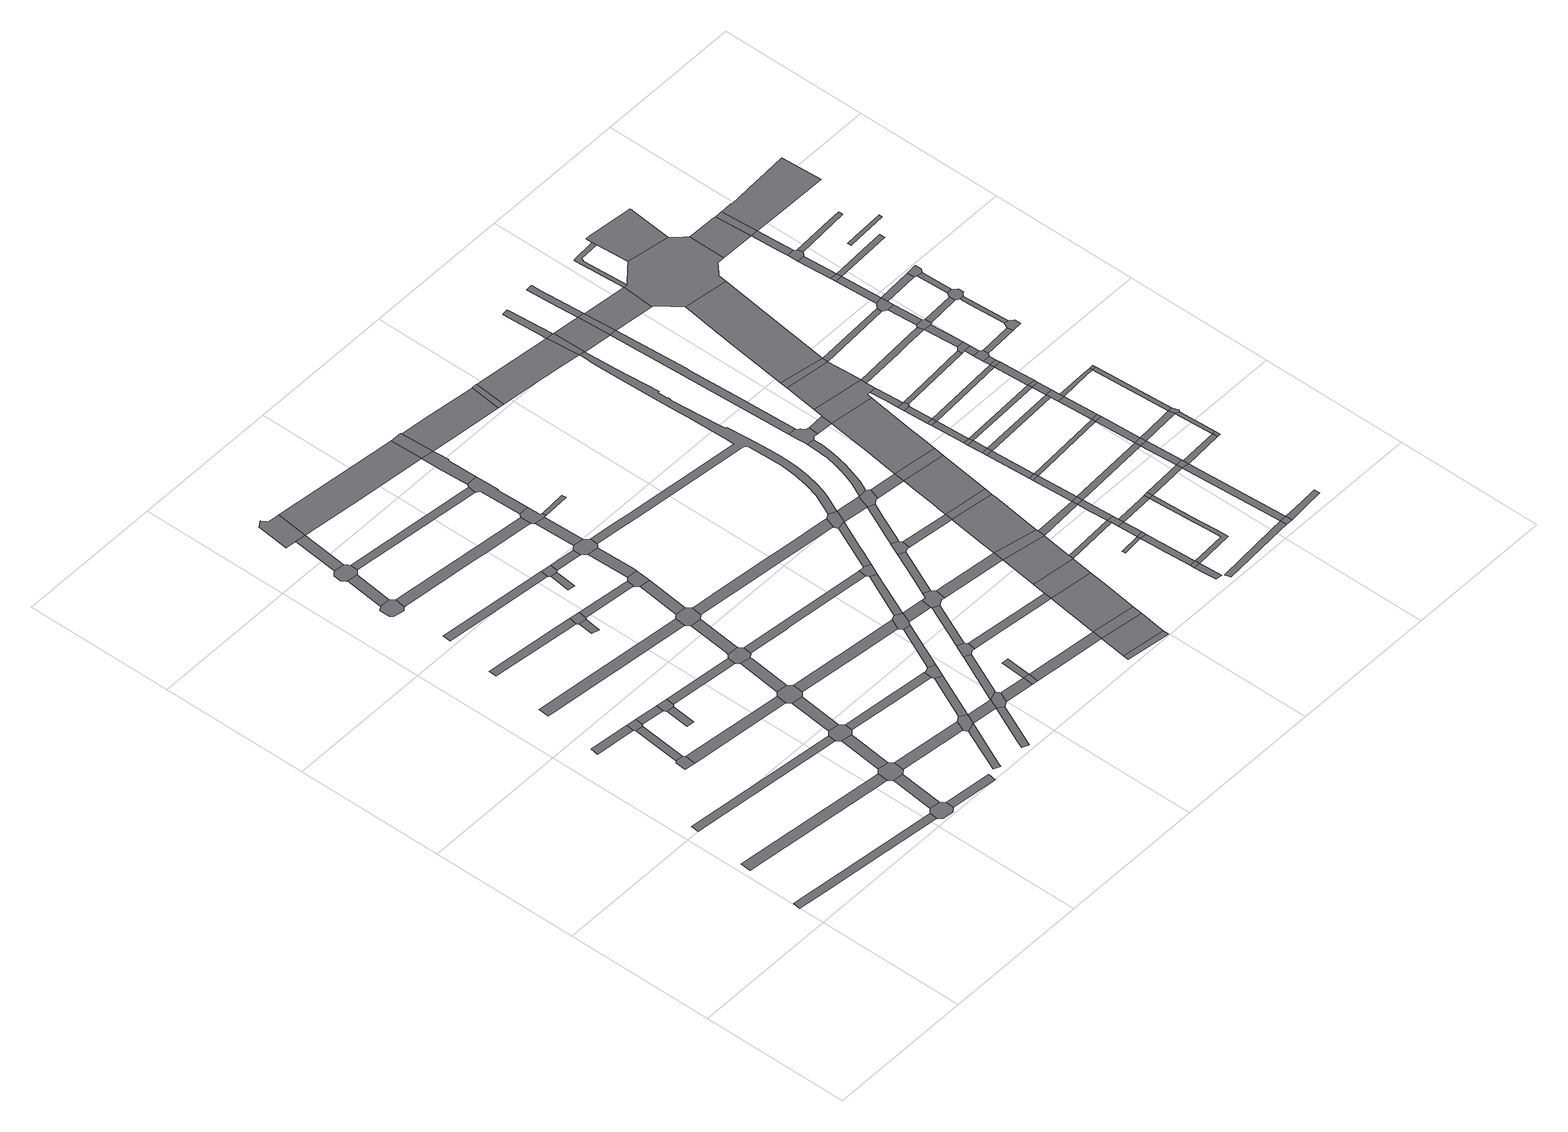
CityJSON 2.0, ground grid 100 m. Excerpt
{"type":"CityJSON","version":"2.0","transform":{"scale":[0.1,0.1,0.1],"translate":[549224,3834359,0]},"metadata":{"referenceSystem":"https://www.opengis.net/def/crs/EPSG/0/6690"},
"CityObjects":{
"road1":{"type":"Road","attributes":{"RoadStructureAttribute.sectionType":"1"},"geometry":[{"type":"MultiSurface","lod":"1","boundaries":[[[0,1,2,3,4,5]]]}]},
"road2":{"type":"Road","attributes":{"RoadStructureAttribute.sectionType":"1"},"geometry":[{"type":"MultiSurface","lod":"1","boundaries":[[[6,7,8,9]]]}]},
"road3":{"type":"Road","attributes":{"RoadStructureAttribute.sectionType":"1"},"geometry":[{"type":"MultiSurface","lod":"1","boundaries":[[[10,11,12,13]]]}]},
"road4":{"type":"Road","geometry":[{"type":"MultiSurface","lod":"1","boundaries":[[[14,15,16,17,18,19]]]}]},
"road5":{"type":"Road","attributes":{"RoadStructureAttribute.sectionType":"1"},"geometry":[{"type":"MultiSurface","lod":"1","boundaries":[[[20,21,22,23]]]}]},
"road6":{"type":"Road","attributes":{"RoadStructureAttribute.sectionType":"1"},"geometry":[{"type":"MultiSurface","lod":"1","boundaries":[[[24,14,19,25]]]}]},
"road7":{"type":"Road","geometry":[{"type":"MultiSurface","lod":"1","boundaries":[[[13,12,24,25,26,27]]]}]},
"road8":{"type":"Road","geometry":[{"type":"MultiSurface","lod":"1","boundaries":[[[28,5,4,29,30,31,32,33,34,35]]]}]},
"road9":{"type":"Road","attributes":{"RoadStructureAttribute.sectionType":"1"},"geometry":[{"type":"MultiSurface","lod":"1","boundaries":[[[27,26,36,37,38]]]}]},
"road10":{"type":"Road","attributes":{"RoadStructureAttribute.sectionType":"1"},"geometry":[{"type":"MultiSurface","lod":"1","boundaries":[[[39,28,35,40]]]}]},
"road11":{"type":"Road","geometry":[{"type":"MultiSurface","lod":"1","boundaries":[[[41,42,43,44]]]}]},
"road12":{"type":"Road","attributes":{"RoadStructureAttribute.sectionType":"1"},"geometry":[{"type":"MultiSurface","lod":"1","boundaries":[[[18,17,45,46]]]}]},
"road13":{"type":"Road","geometry":[{"type":"MultiSurface","lod":"1","boundaries":[[[47,38,37,41,44,48,49]]]}]},
"road14":{"type":"Road","geometry":[{"type":"MultiSurface","lod":"1","boundaries":[[[50,9,8,39,40,51,52,53]]]}]},
"road15":{"type":"Road","attributes":{"RoadStructureAttribute.sectionType":"1"},"geometry":[{"type":"MultiSurface","lod":"1","boundaries":[[[34,33,54,55]]]}]},
"road16":{"type":"Road","geometry":[{"type":"MultiSurface","lod":"1","boundaries":[[[56,57,58,59,60,61,62,63,64,65,66,67]]]}]},
"road17":{"type":"Road","attributes":{"RoadStructureAttribute.sectionType":"1"},"geometry":[{"type":"MultiSurface","lod":"1","boundaries":[[[68,50,53,69]]]}]},
"road18":{"type":"Road","attributes":{"RoadStructureAttribute.sectionType":"1"},"geometry":[{"type":"MultiSurface","lod":"1","boundaries":[[[70,71,72,73,74,75]]]}]},
"road19":{"type":"Road","attributes":{"RoadStructureAttribute.sectionType":"1"},"geometry":[{"type":"MultiSurface","lod":"1","boundaries":[[[76,77,78,79,80,81,82,83]]]}]},
"road20":{"type":"Road","attributes":{"RoadStructureAttribute.sectionType":"1"},"geometry":[{"type":"MultiSurface","lod":"1","boundaries":[[[84,56,67,85]]]}]},
"road21":{"type":"Road","geometry":[{"type":"MultiSurface","lod":"1","boundaries":[[[86,23,22,68,69,87,88,89]]]}]},
"road22":{"type":"Road","geometry":[{"type":"MultiSurface","lod":"1","boundaries":[[[90,91,92,93,94,95,96,84,85,97,98,99,100,101]]]}]},
"road23":{"type":"Road","attributes":{"RoadStructureAttribute.sectionType":"1"},"geometry":[{"type":"MultiSurface","lod":"1","boundaries":[[[102,49,48,103,104,105]]]}]},
"road24":{"type":"Road","attributes":{"RoadStructureAttribute.sectionType":"1"},"geometry":[{"type":"MultiSurface","lod":"1","boundaries":[[[106,86,89,107]]]}]},
"road25":{"type":"Road","attributes":{"RoadStructureAttribute.sectionType":"1"},"geometry":[{"type":"MultiSurface","lod":"1","boundaries":[[[108,52,51,109,110,111]]]}]},
"road26":{"type":"Road","attributes":{"RoadStructureAttribute.sectionType":"1"},"geometry":[{"type":"MultiSurface","lod":"1","boundaries":[[[112,90,101,113]]]}]},
"road27":{"type":"Road","attributes":{"RoadStructureAttribute.sectionType":"1"},"geometry":[{"type":"MultiSurface","lod":"1","boundaries":[[[114,115,116,117,118,119]]]}]},
"road28":{"type":"Road","geometry":[{"type":"MultiSurface","lod":"1","boundaries":[[[120,46,45,106,107,121,122,123]]]}]},
"road29":{"type":"Road","geometry":[{"type":"MultiSurface","lod":"1","boundaries":[[[124,125,126,127,128,129,112,113,130,131,132]]]}]},
"road30":{"type":"Road","geometry":[{"type":"MultiSurface","lod":"1","boundaries":[[[133,134,135,136]]]}]},
"road31":{"type":"Road","attributes":{"RoadStructureAttribute.sectionType":"1"},"geometry":[{"type":"MultiSurface","lod":"1","boundaries":[[[137,138,139,140,141,142,143]]]}]},
"road32":{"type":"Road","geometry":[{"type":"MultiSurface","lod":"1","boundaries":[[[75,74,133,136,144,145]]]}]},
"road33":{"type":"Road","attributes":{"RoadStructureAttribute.sectionType":"1"},"geometry":[{"type":"MultiSurface","lod":"1","boundaries":[[[146,147,148,120,123,149,150,151]]]}]},
"road34":{"type":"Road","geometry":[{"type":"MultiSurface","lod":"1","boundaries":[[[152,105,104,146,151,153,154,155,156,157]]]}]},
"road35":{"type":"Road","attributes":{"RoadStructureAttribute.sectionType":"1"},"geometry":[{"type":"MultiSurface","lod":"1","boundaries":[[[158,88,87,159,160,161]]]}]},
"road36":{"type":"Road","geometry":[{"type":"MultiSurface","lod":"1","boundaries":[[[162,111,110,140,139,163]]]}]},
"road37":{"type":"Road","attributes":{"RoadStructureAttribute.sectionType":"1"},"geometry":[{"type":"MultiSurface","lod":"1","boundaries":[[[164,66,65,165,166,167,168,169]]]}]},
"road38":{"type":"Road","attributes":{"RoadStructureAttribute.sectionType":"1"},"geometry":[{"type":"MultiSurface","lod":"1","boundaries":[[[170,171,152,157,172,173]]]}]},
"road39":{"type":"Road","attributes":{"RoadStructureAttribute.sectionType":"1"},"geometry":[{"type":"MultiSurface","lod":"1","boundaries":[[[174,145,144,175,176,177]]]}]},
"road40":{"type":"Road","attributes":{"RoadStructureAttribute.sectionType":"1"},"geometry":[{"type":"MultiSurface","lod":"1","boundaries":[[[178,179,180,181,182]]]}]},
"road41":{"type":"Road","geometry":[{"type":"MultiSurface","lod":"1","boundaries":[[[183,184,185,186]]]}]},
"road42":{"type":"Road","attributes":{"RoadStructureAttribute.sectionType":"7"},"geometry":[{"type":"MultiSurface","lod":"1","boundaries":[[[163,139,187,178,188]]]}]},
"road43":{"type":"Road","geometry":[{"type":"MultiSurface","lod":"1","boundaries":[[[189,83,82,170,173,190,191,192,193,194,195,196]]]}]},
"road44":{"type":"Road","attributes":{"RoadStructureAttribute.sectionType":"1"},"geometry":[{"type":"MultiSurface","lod":"1","boundaries":[[[197,98,97,198,199]]]}]},
"road45":{"type":"Road","geometry":[{"type":"MultiSurface","lod":"1","boundaries":[[[119,118,183,186,200,201]]]}]},
"road46":{"type":"Road","attributes":{"RoadStructureAttribute.sectionType":"1"},"geometry":[{"type":"MultiSurface","lod":"1","boundaries":[[[202,162,163,203]]]}]},
"road47":{"type":"Road","attributes":{"RoadStructureAttribute.sectionType":"1"},"geometry":[{"type":"MultiSurface","lod":"1","boundaries":[[[204,122,121,205,206,207]]]}]},
"road48":{"type":"Road","attributes":{"RoadStructureAttribute.sectionType":"1"},"geometry":[{"type":"MultiSurface","lod":"1","boundaries":[[[208,189,196,209]]]}]},
"road49":{"type":"Road","geometry":[{"type":"MultiSurface","lod":"1","boundaries":[[[210,211,212,188,178,182,213,214,215,216]]]}]},
"road50":{"type":"Road","attributes":{"RoadStructureAttribute.sectionType":"1"},"geometry":[{"type":"MultiSurface","lod":"1","boundaries":[[[217,201,200,218,219,220]]]}]},
"road51":{"type":"Road","geometry":[{"type":"MultiSurface","lod":"1","boundaries":[[[221,177,176,208,209,222]]]}]},
"road52":{"type":"Road","attributes":{"RoadStructureAttribute.sectionType":"1"},"geometry":[{"type":"MultiSurface","lod":"1","boundaries":[[[130,113,223,224,225,226]]]}]},
"road53":{"type":"Road","geometry":[{"type":"MultiSurface","lod":"1","boundaries":[[[227,228,161,160,202,203,229,230]]]}]},
"road54":{"type":"Road","attributes":{"RoadStructureAttribute.sectionType":"1"},"geometry":[{"type":"MultiSurface","lod":"1","boundaries":[[[216,215,231,232]]]}]},
"road55":{"type":"Road","attributes":{"RoadStructureAttribute.sectionType":"1"},"geometry":[{"type":"MultiSurface","lod":"1","boundaries":[[[233,234,221,222,235,236]]]}]},
"road56":{"type":"Road","attributes":{"RoadStructureAttribute.sectionType":"1"},"geometry":[{"type":"MultiSurface","lod":"1","boundaries":[[[237,188,212,238]]]}]},
"road57":{"type":"Road","geometry":[{"type":"MultiSurface","lod":"1","boundaries":[[[239,220,219,233,236,240,241,242,243,244,245,246]]]}]},
"road58":{"type":"Road","attributes":{"RoadStructureAttribute.sectionType":"1"},"geometry":[{"type":"MultiSurface","lod":"1","boundaries":[[[247,248,249,154,153,250,251,252,253,254]]]}]},
"road59":{"type":"Road","attributes":{"RoadStructureAttribute.sectionType":"1"},"geometry":[{"type":"MultiSurface","lod":"1","boundaries":[[[255,227,230,256]]]}]},
"road60":{"type":"Road","attributes":{"RoadStructureAttribute.sectionType":"1"},"geometry":[{"type":"MultiSurface","lod":"1","boundaries":[[[257,239,246,258]]]}]},
"road61":{"type":"Road","geometry":[{"type":"MultiSurface","lod":"1","boundaries":[[[232,231,259,260]]]}]},
"road62":{"type":"Road","geometry":[{"type":"MultiSurface","lod":"1","boundaries":[[[261,262,263,232,260]]]}]},
"road63":{"type":"Road","geometry":[{"type":"MultiSurface","lod":"1","boundaries":[[[264,265,266,267,169,168,257,258,268,269,270]]]}]},
"road64":{"type":"Road","geometry":[{"type":"MultiSurface","lod":"1","boundaries":[[[271,272,237,238,273,274,275,276]]]}]},
"road65":{"type":"Road","geometry":[{"type":"MultiSurface","lod":"1","boundaries":[[[277,278,279,280,281,199,198,282,267,266]]]}]},
"road66":{"type":"Road","geometry":[{"type":"MultiSurface","lod":"1","boundaries":[[[283,207,206,255,256,284,285,286,287]]]}]},
"road67":{"type":"Road","geometry":[{"type":"MultiSurface","lod":"1","boundaries":[[[288,289,290,270,269]]]}]},
"road68":{"type":"Road","attributes":{"RoadStructureAttribute.sectionType":"1"},"geometry":[{"type":"MultiSurface","lod":"1","boundaries":[[[291,271,276,292]]]}]},
"road69":{"type":"Road","attributes":{"RoadStructureAttribute.sectionType":"1"},"geometry":[{"type":"MultiSurface","lod":"1","boundaries":[[[293,294,295,296,297,193,192,298,299,300,301,302,303]]]}]},
"road70":{"type":"Road","attributes":{"RoadStructureAttribute.sectionType":"1"},"geometry":[{"type":"MultiSurface","lod":"1","boundaries":[[[225,304,280,279,305,306,307,308,309,310]]]}]},
"road71":{"type":"Road","attributes":{"RoadStructureAttribute.sectionType":"7"},"geometry":[{"type":"MultiSurface","lod":"1","boundaries":[[[311,312,287,286,313,314]]]}]},
"road72":{"type":"Road","attributes":{"RoadStructureAttribute.sectionType":"1"},"geometry":[{"type":"MultiSurface","lod":"1","boundaries":[[[315,260,259,316,317,318]]]}]},
"road73":{"type":"Road","geometry":[{"type":"MultiSurface","lod":"1","boundaries":[[[226,225,310,319,320]]]}]},
"road74":{"type":"Road","attributes":{"RoadStructureAttribute.sectionType":"1"},"geometry":[{"type":"MultiSurface","lod":"1","boundaries":[[[321,283,287,322]]]}]},
"road75":{"type":"Road","geometry":[{"type":"MultiSurface","lod":"1","boundaries":[[[323,324,325,326,327,314,313,328,291,292,329,330,331,332,333,334,335,336]]]}]},
"road76":{"type":"Road","attributes":{"RoadStructureAttribute.sectionType":"1"},"geometry":[{"type":"MultiSurface","lod":"1","boundaries":[[[337,275,274,338,339,340]]]}]},
"road77":{"type":"Road","geometry":[{"type":"MultiSurface","lod":"1","boundaries":[[[341,342,254,253,321,322,343]]]}]},
"road78":{"type":"Road","attributes":{"RoadStructureAttribute.sectionType":"1"},"geometry":[{"type":"MultiSurface","lod":"1","boundaries":[[[344,345,323,336,346]]]}]},
"road79":{"type":"Road","geometry":[{"type":"MultiSurface","lod":"1","boundaries":[[[347,348,349,350,351]]]}]},
"road80":{"type":"Road","attributes":{"RoadStructureAttribute.sectionType":"1"},"geometry":[{"type":"MultiSurface","lod":"1","boundaries":[[[352,347,351]]]}]},
"road81":{"type":"Road","attributes":{"RoadStructureAttribute.sectionType":"1"},"geometry":[{"type":"MultiSurface","lod":"1","boundaries":[[[317,353,354,352,351,355]]]}]},
"road82":{"type":"Road","attributes":{"RoadStructureAttribute.sectionType":"1"},"geometry":[{"type":"MultiSurface","lod":"1","boundaries":[[[356,357,319,310,358,359,360,361,362]]]}]},
"road83":{"type":"Road","attributes":{"RoadStructureAttribute.sectionType":"1"},"geometry":[{"type":"MultiSurface","lod":"1","boundaries":[[[363,364,365,366,367,368,369,370,371,341,343]]]}]},
"road84":{"type":"Road","attributes":{"RoadStructureAttribute.sectionType":"1"},"geometry":[{"type":"MultiSurface","lod":"1","boundaries":[[[372,373,374,375,376,377,378,379,380,381,382,383,384,385,386,387,388,389,390,243,242,391,392,393,394,395,396,397,398,399,400,401,402,403,404,405,406,407,408,409,410,411,412,413,414,415,416,417,418,419,420,421,422,423,424,425,426,427,428,429,430,431]]]}]},
"road85":{"type":"Road","geometry":[{"type":"MultiSurface","lod":"1","boundaries":[[[318,317,355,432]]]}]},
"road86":{"type":"Road","attributes":{"RoadStructureAttribute.sectionType":"1"},"geometry":[{"type":"MultiSurface","lod":"1","boundaries":[[[333,332,433,434,435]]]}]},
"road87":{"type":"Road","geometry":[{"type":"MultiSurface","lod":"1","boundaries":[[[436,344,346,437,438,439,440]]]}]},
"road88":{"type":"Road","attributes":{"RoadStructureAttribute.sectionType":"1"},"geometry":[{"type":"MultiSurface","lod":"1","boundaries":[[[339,441,318,432,442,443]]]}]},
"road89":{"type":"Road","geometry":[{"type":"MultiSurface","lod":"1","boundaries":[[[402,444,303,302,445,446,369,368,403]]]}]},
"road90":{"type":"Road","attributes":{"RoadStructureAttribute.sectionType":"1"},"geometry":[{"type":"MultiSurface","lod":"1","boundaries":[[[447,448,449,450,436,440,451,452,453]]]}]},
"road91":{"type":"Road","geometry":[{"type":"MultiSurface","lod":"1","boundaries":[[[454,340,339,443,455]]]}]},
"road92":{"type":"Road","geometry":[{"type":"MultiSurface","lod":"1","boundaries":[[[362,361,456,457,458,459]]]}]},
"road93":{"type":"Road","attributes":{"RoadStructureAttribute.sectionType":"7"},"geometry":[{"type":"MultiSurface","lod":"1","boundaries":[[[460,461,462,403,368,463,447,464]]]}]},
"road94":{"type":"Road","attributes":{"RoadStructureAttribute.sectionType":"1"},"geometry":[{"type":"MultiSurface","lod":"1","boundaries":[[[439,438,465,466]]]}]},
"road95":{"type":"Road","attributes":{"RoadStructureAttribute.sectionType":"1"},"geometry":[{"type":"MultiSurface","lod":"1","boundaries":[[[467,454,455,468,469,470,471,472,473]]]}]},
"road96":{"type":"Road","geometry":[{"type":"MultiSurface","lod":"1","boundaries":[[[474,475,476,477,464,447,453,478,479,480]]]}]},
"road97":{"type":"Road","geometry":[{"type":"MultiSurface","lod":"1","boundaries":[[[435,434,467,473,481,482,483]]]}]},
"road98":{"type":"Road","attributes":{"RoadStructureAttribute.sectionType":"1"},"geometry":[{"type":"MultiSurface","lod":"1","boundaries":[[[465,484,485,435,483,486,487]]]}]},
"road99":{"type":"Road","attributes":{"RoadStructureAttribute.sectionType":"1"},"geometry":[{"type":"MultiSurface","lod":"1","boundaries":[[[480,479,488,489]]]}]},
"road100":{"type":"Road","attributes":{"RoadStructureAttribute.sectionType":"1"},"geometry":[{"type":"MultiSurface","lod":"1","boundaries":[[[490,457,456,491,492,493,372,494]]]}]},
"road101":{"type":"Road","attributes":{"RoadStructureAttribute.sectionType":"1"},"geometry":[{"type":"MultiSurface","lod":"1","boundaries":[[[495,496,497,498,499,500,501,502,503,504,505,506,507,508,509,510,477,476]]]}]},
"road102":{"type":"Road","geometry":[{"type":"MultiSurface","lod":"1","boundaries":[[[466,465,487,511]]]}]},
"road103":{"type":"Road","attributes":{"RoadStructureAttribute.sectionType":"1"},"geometry":[{"type":"MultiSurface","lod":"1","boundaries":[[[512,513,470,469,514,515]]]}]},
"road104":{"type":"Road","attributes":{"RoadStructureAttribute.sectionType":"1"},"geometry":[{"type":"MultiSurface","lod":"1","boundaries":[[[516,517,518,519,520,521]]]}]},
"road105":{"type":"Road","geometry":[{"type":"MultiSurface","lod":"1","boundaries":[[[522,523,524,525,526]]]}]},
"road106":{"type":"Road","geometry":[{"type":"MultiSurface","lod":"1","boundaries":[[[527,528,518,517]]]}]},
"road107":{"type":"Road","attributes":{"RoadStructureAttribute.sectionType":"1"},"geometry":[{"type":"MultiSurface","lod":"1","boundaries":[[[488,529,530,531,532,466,511,533,534]]]}]},
"road108":{"type":"Road","attributes":{"RoadStructureAttribute.sectionType":"1"},"geometry":[{"type":"MultiSurface","lod":"1","boundaries":[[[535,482,481,536]]]}]},
"road109":{"type":"Road","attributes":{"RoadStructureAttribute.sectionType":"1"},"geometry":[{"type":"MultiSurface","lod":"1","boundaries":[[[526,537,538,539,528,527,540,541,542,543]]]}]},
"road110":{"type":"Road","geometry":[{"type":"MultiSurface","lod":"1","boundaries":[[[544,545,546,547,548,549,550,551,552,553,502,501,554,555,556,557,558]]]}]},
"road111":{"type":"Road","geometry":[{"type":"MultiSurface","lod":"1","boundaries":[[[559,522,526,543]]]}]},
"road112":{"type":"Road","geometry":[{"type":"MultiSurface","lod":"1","boundaries":[[[489,488,534,560]]]}]},
"road113":{"type":"Road","attributes":{"RoadStructureAttribute.sectionType":"1"},"geometry":[{"type":"MultiSurface","lod":"1","boundaries":[[[561,562,563,564,522,559]]]}]},
"road114":{"type":"Road","geometry":[{"type":"MultiSurface","lod":"1","boundaries":[[[512,515,563,562,565,566]]]}]},
"road115":{"type":"Road","attributes":{"RoadStructureAttribute.sectionType":"1"},"geometry":[{"type":"MultiSurface","lod":"1","boundaries":[[[567,558,557,568]]]}]},
"road116":{"type":"Road","geometry":[{"type":"MultiSurface","lod":"1","boundaries":[[[494,372,431,569]]]}]},
"road117":{"type":"Road","attributes":{"RoadStructureAttribute.sectionType":"1"},"geometry":[{"type":"MultiSurface","lod":"1","boundaries":[[[570,536,571,572,512,566]]]}]},
"road118":{"type":"Road","geometry":[{"type":"MultiSurface","lod":"1","boundaries":[[[573,535,536,570]]]}]},
"road119":{"type":"Road","attributes":{"RoadStructureAttribute.sectionType":"1"},"geometry":[{"type":"MultiSurface","lod":"1","boundaries":[[[574,575,576,577,578,579,580,581,582,583,550,549]]]}]},
"road120":{"type":"Road","attributes":{"RoadStructureAttribute.sectionType":"1"},"geometry":[{"type":"MultiSurface","lod":"1","boundaries":[[[568,584,585,586,489,560,587,588,589,590]]]}]},
"road121":{"type":"Road","attributes":{"RoadStructureAttribute.sectionType":"1"},"geometry":[{"type":"MultiSurface","lod":"1","boundaries":[[[591,592,593,594,595,596,597,598,494,569]]]}]},
"road122":{"type":"Road","attributes":{"RoadStructureAttribute.sectionType":"1"},"geometry":[{"type":"MultiSurface","lod":"1","boundaries":[[[599,600,601,602,603,604,605,606,607,608,527,517]]]}]},
"road123":{"type":"Road","attributes":{"RoadStructureAttribute.sectionType":"1"},"geometry":[{"type":"MultiSurface","lod":"1","boundaries":[[[609,610,535,573]]]}]},
"road124":{"type":"Road","attributes":{"RoadStructureAttribute.sectionType":"1"},"geometry":[{"type":"MultiSurface","lod":"1","boundaries":[[[611,612,613,614,615,616]]]}]},
"road125":{"type":"Road","attributes":{"RoadStructureAttribute.sectionType":"1"},"geometry":[{"type":"MultiSurface","lod":"1","boundaries":[[[617,618,619,565,562,620,621,604]]]}]},
"road126":{"type":"Road","geometry":[{"type":"MultiSurface","lod":"1","boundaries":[[[622,623,610,609]]]}]},
"road127":{"type":"Road","attributes":{"RoadStructureAttribute.sectionType":"7"},"geometry":[{"type":"MultiSurface","lod":"1","boundaries":[[[624,625,569,431,626,627,628,629,630]]]}]},
"road128":{"type":"Road","attributes":{"RoadStructureAttribute.sectionType":"1"},"geometry":[{"type":"MultiSurface","lod":"1","boundaries":[[[631,632,633,634,623,622]]]}]},
"road129":{"type":"Road","geometry":[{"type":"MultiSurface","lod":"1","boundaries":[[[635,636,634,633]]]}]},
"road130":{"type":"Road","attributes":{"RoadStructureAttribute.sectionType":"1"},"geometry":[{"type":"MultiSurface","lod":"1","boundaries":[[[637,638,639,636,635]]]}]},
"road131":{"type":"Road","geometry":[{"type":"MultiSurface","lod":"1","boundaries":[[[640,641,642,639,638]]]}]},
"road132":{"type":"Road","geometry":[{"type":"MultiSurface","lod":"1","boundaries":[[[630,629,580,579,643,644]]]}]},
"road133":{"type":"Road","geometry":[{"type":"MultiSurface","lod":"1","boundaries":[[[645,646,647,567,568,590,648,649,650,651,652,653,654]]]}]},
"road134":{"type":"Road","geometry":[{"type":"MultiSurface","lod":"1","boundaries":[[[655,656,657,617,604,603]]]}]},
"road135":{"type":"Road","attributes":{"RoadStructureAttribute.sectionType":"1"},"geometry":[{"type":"MultiSurface","lod":"1","boundaries":[[[658,659,660,642,641]]]}]},
"road136":{"type":"Road","geometry":[{"type":"MultiSurface","lod":"1","boundaries":[[[661,662,660,659]]]}]},
"road137":{"type":"Road","attributes":{"RoadStructureAttribute.sectionType":"1"},"geometry":[{"type":"MultiSurface","lod":"1","boundaries":[[[663,645,654,664,665]]]}]},
"road138":{"type":"Road","attributes":{"RoadStructureAttribute.sectionType":"1"},"geometry":[{"type":"MultiSurface","lod":"1","boundaries":[[[666,667,668,669,670,671,630,644]]]}]},
"road139":{"type":"Road","attributes":{"RoadStructureAttribute.sectionType":"1"},"geometry":[{"type":"MultiSurface","lod":"1","boundaries":[[[672,673,674,675,662,661]]]}]},
"road140":{"type":"Road","attributes":{"RoadStructureAttribute.sectionType":"1"},"geometry":[{"type":"MultiSurface","lod":"1","boundaries":[[[676,677,573,570,678,679]]]}]},
"road141":{"type":"Road","geometry":[{"type":"MultiSurface","lod":"1","boundaries":[[[680,681,682,674,673,683,684]]]}]},
"road142":{"type":"Road","geometry":[{"type":"MultiSurface","lod":"1","boundaries":[[[685,663,665,686,687]]]}]},
"road143":{"type":"Road","attributes":{"RoadStructureAttribute.sectionType":"1"},"geometry":[{"type":"MultiSurface","lod":"1","boundaries":[[[688,651,650,689,690,682,681]]]}]},
"road144":{"type":"Road","geometry":[{"type":"MultiSurface","lod":"1","boundaries":[[[691,611,616,692]]]}]},
"road145":{"type":"Road","geometry":[{"type":"MultiSurface","lod":"1","boundaries":[[[693,643,579,694,695,696]]]}]},
"road146":{"type":"Road","attributes":{"RoadStructureAttribute.sectionType":"1"},"geometry":[{"type":"MultiSurface","lod":"1","boundaries":[[[697,655,603,698]]]}]},
"road147":{"type":"Road","attributes":{"RoadStructureAttribute.sectionType":"1"},"geometry":[{"type":"MultiSurface","lod":"1","boundaries":[[[699,622,609,700]]]}]},
"road148":{"type":"Road","attributes":{"RoadStructureAttribute.sectionType":"1"},"geometry":[{"type":"MultiSurface","lod":"1","boundaries":[[[698,611,691,701,702]]]}]},
"road149":{"type":"Road","attributes":{"RoadStructureAttribute.sectionType":"1"},"geometry":[{"type":"MultiSurface","lod":"1","boundaries":[[[703,635,633,704]]]}]},
"road150":{"type":"Road","attributes":{"RoadStructureAttribute.sectionType":"1"},"geometry":[{"type":"MultiSurface","lod":"1","boundaries":[[[705,640,638,706]]]}]},
"road151":{"type":"Road","attributes":{"RoadStructureAttribute.sectionType":"1"},"geometry":[{"type":"MultiSurface","lod":"1","boundaries":[[[707,708,685,687,709,710]]]}]},
"road152":{"type":"Road","attributes":{"RoadStructureAttribute.sectionType":"1"},"geometry":[{"type":"MultiSurface","lod":"1","boundaries":[[[711,712,691,692,713,714]]]}]},
"road153":{"type":"Road","geometry":[{"type":"MultiSurface","lod":"1","boundaries":[[[715,697,698,702,716]]]}]},
"road154":{"type":"Road","attributes":{"RoadStructureAttribute.sectionType":"1"},"geometry":[{"type":"MultiSurface","lod":"1","boundaries":[[[717,661,659,718]]]}]},
"road155":{"type":"Road","attributes":{"RoadStructureAttribute.sectionType":"1"},"geometry":[{"type":"MultiSurface","lod":"1","boundaries":[[[719,679,697,715]]]}]},
"road156":{"type":"Road","attributes":{"RoadStructureAttribute.sectionType":"1"},"geometry":[{"type":"MultiSurface","lod":"1","boundaries":[[[720,680,684,721]]]}]},
"road157":{"type":"Road","geometry":[{"type":"MultiSurface","lod":"1","boundaries":[[[722,676,679,719]]]}]},
"road158":{"type":"Road","attributes":{"RoadStructureAttribute.sectionType":"1"},"geometry":[{"type":"MultiSurface","lod":"1","boundaries":[[[723,700,724,725,676,722]]]}]},
"road159":{"type":"Road","attributes":{"RoadStructureAttribute.sectionType":"1"},"geometry":[{"type":"MultiSurface","lod":"1","boundaries":[[[726,727,728,729,696,730,731,732,733]]]}]},
"road160":{"type":"Road","attributes":{"RoadStructureAttribute.sectionType":"1"},"geometry":[{"type":"MultiSurface","lod":"1","boundaries":[[[734,735,654,653,736,737,738,739]]]}]},
"road161":{"type":"Road","geometry":[{"type":"MultiSurface","lod":"1","boundaries":[[[740,699,700,723]]]}]},
"road162":{"type":"Road","attributes":{"RoadStructureAttribute.sectionType":"1"},"geometry":[{"type":"MultiSurface","lod":"1","boundaries":[[[741,742,716,702,743,744]]]}]},
"road163":{"type":"Road","attributes":{"RoadStructureAttribute.sectionType":"1"},"geometry":[{"type":"MultiSurface","lod":"1","boundaries":[[[745,746,747,699,740]]]}]},
"road164":{"type":"Road","attributes":{"RoadStructureAttribute.sectionType":"1"},"geometry":[{"type":"MultiSurface","lod":"1","boundaries":[[[748,687,686,749]]]}]},
"road165":{"type":"Road","geometry":[{"type":"MultiSurface","lod":"1","boundaries":[[[750,703,704,751,752,747,746,753]]]}]},
"road166":{"type":"Road","geometry":[{"type":"MultiSurface","lod":"1","boundaries":[[[754,755,756,757,730,696,695,758,759,707,710,760,761,762,763,764,765,766,767,768]]]}]},
"road167":{"type":"Road","attributes":{"RoadStructureAttribute.sectionType":"1"},"geometry":[{"type":"MultiSurface","lod":"1","boundaries":[[[769,770,771,722,719,772,773,774,775]]]}]},
"road168":{"type":"Road","attributes":{"RoadStructureAttribute.sectionType":"1"},"geometry":[{"type":"MultiSurface","lod":"1","boundaries":[[[776,706,777,703,750]]]}]},
"road169":{"type":"Road","geometry":[{"type":"MultiSurface","lod":"1","boundaries":[[[705,706,776,778]]]}]},
"road170":{"type":"Road","attributes":{"RoadStructureAttribute.sectionType":"1"},"geometry":[{"type":"MultiSurface","lod":"1","boundaries":[[[779,780,718,781,782,705,778]]]}]},
"road171":{"type":"Road","geometry":[{"type":"MultiSurface","lod":"1","boundaries":[[[783,741,744,784]]]}]},
"road172":{"type":"Road","geometry":[{"type":"MultiSurface","lod":"1","boundaries":[[[785,717,718,780]]]}]},
"road173":{"type":"Road","attributes":{"RoadStructureAttribute.sectionType":"1"},"geometry":[{"type":"MultiSurface","lod":"1","boundaries":[[[786,787,788,717,785]]]}]},
"road174":{"type":"Road","attributes":{"RoadStructureAttribute.sectionType":"1"},"geometry":[{"type":"MultiSurface","lod":"1","boundaries":[[[775,741,783,789]]]}]},
"road175":{"type":"Road","geometry":[{"type":"MultiSurface","lod":"1","boundaries":[[[790,791,792,787,786,793,794]]]}]},
"road176":{"type":"Road","attributes":{"RoadStructureAttribute.sectionType":"1"},"geometry":[{"type":"MultiSurface","lod":"1","boundaries":[[[795,796,797,798,792,791]]]}]},
"road177":{"type":"Road","geometry":[{"type":"MultiSurface","lod":"1","boundaries":[[[799,800,801,720,721,802,797,796]]]}]},
"road178":{"type":"Road","attributes":{"RoadStructureAttribute.sectionType":"1"},"geometry":[{"type":"MultiSurface","lod":"1","boundaries":[[[803,804,805,753,746,806,807]]]}]},
"road179":{"type":"Road","geometry":[{"type":"MultiSurface","lod":"1","boundaries":[[[808,769,775,789,809,810]]]}]},
"road180":{"type":"Road","attributes":{"RoadStructureAttribute.sectionType":"1"},"geometry":[{"type":"MultiSurface","lod":"1","boundaries":[[[739,800,799,811]]]}]},
"road181":{"type":"Road","geometry":[{"type":"MultiSurface","lod":"1","boundaries":[[[812,813,726,733,814,754,768,815,816]]]}]},
"road182":{"type":"Road","geometry":[{"type":"MultiSurface","lod":"1","boundaries":[[[817,818,734,739,811,819,820]]]}]},
"road183":{"type":"Road","attributes":{"RoadStructureAttribute.sectionType":"1"},"geometry":[{"type":"MultiSurface","lod":"1","boundaries":[[[821,807,769,808]]]}]},
"road184":{"type":"Road","attributes":{"RoadStructureAttribute.sectionType":"1"},"geometry":[{"type":"MultiSurface","lod":"1","boundaries":[[[822,823,818,817]]]}]},
"road185":{"type":"Road","geometry":[{"type":"MultiSurface","lod":"1","boundaries":[[[824,825,826,748,749,827,828,823,822,829]]]}]},
"road186":{"type":"Road","attributes":{"RoadStructureAttribute.sectionType":"1"},"geometry":[{"type":"MultiSurface","lod":"1","boundaries":[[[830,794,793,831]]]}]},
"road187":{"type":"Road","geometry":[{"type":"MultiSurface","lod":"1","boundaries":[[[832,803,807,821]]]}]},
"road188":{"type":"Road","attributes":{"RoadStructureAttribute.sectionType":"1"},"geometry":[{"type":"MultiSurface","lod":"1","boundaries":[[[833,834,835,836,825,824]]]}]},
"road189":{"type":"Road","geometry":[{"type":"MultiSurface","lod":"1","boundaries":[[[837,836,835,838]]]}]},
"road190":{"type":"Road","attributes":{"RoadStructureAttribute.sectionType":"1"},"geometry":[{"type":"MultiSurface","lod":"1","boundaries":[[[839,840,820,819,841,842]]]}]},
"road191":{"type":"Road","attributes":{"RoadStructureAttribute.sectionType":"1"},"geometry":[{"type":"MultiSurface","lod":"1","boundaries":[[[843,844,837,838]]]}]},
"road192":{"type":"Road","attributes":{"function":"3","RoadStructureAttribute.sectionType":"1"},"geometry":[{"type":"MultiSurface","lod":"1","boundaries":[[[845,765,764,846,847]]]}]},
"road193":{"type":"Road","geometry":[{"type":"MultiSurface","lod":"1","boundaries":[[[848,849,850,851,830,831,852,853,854,855]]]}]},
"road194":{"type":"Road","attributes":{"RoadStructureAttribute.sectionType":"1"},"geometry":[{"type":"MultiSurface","lod":"1","boundaries":[[[856,824,829,857]]]}]},
"road195":{"type":"Road","geometry":[{"type":"MultiSurface","lod":"1","boundaries":[[[858,859,860,844,843,861,862]]]}]},
"road196":{"type":"Road","attributes":{"RoadStructureAttribute.sectionType":"1"},"geometry":[{"type":"MultiSurface","lod":"1","boundaries":[[[863,864,865,866,860,859]]]}]},
"road197":{"type":"Road","attributes":{"RoadStructureAttribute.sectionType":"1"},"geometry":[{"type":"MultiSurface","lod":"1","boundaries":[[[867,868,869,848,855]]]}]},
"road198":{"type":"Road","geometry":[{"type":"MultiSurface","lod":"1","boundaries":[[[870,871,839,842,868,867,872,873,874]]]}]},
"road199":{"type":"Road","geometry":[{"type":"MultiSurface","lod":"1","boundaries":[[[875,847,846,865,864,876]]]}]},
"road200":{"type":"Road","attributes":{"RoadStructureAttribute.sectionType":"1"},"geometry":[{"type":"MultiSurface","lod":"1","boundaries":[[[877,871,870,878,879]]]}]},
"road201":{"type":"Road","attributes":{"RoadStructureAttribute.sectionType":"1"},"geometry":[{"type":"MultiSurface","lod":"1","boundaries":[[[880,881,882,883,884,838,835]]]}]},
"road202":{"type":"Road","geometry":[{"type":"MultiSurface","lod":"1","boundaries":[[[885,886,856,857,877,879,887]]]}]},
"road203":{"type":"Road","attributes":{"RoadStructureAttribute.sectionType":"1"},"geometry":[{"type":"MultiSurface","lod":"1","boundaries":[[[888,889,890,891,892,862,861]]]}]},
"road204":{"type":"Road","attributes":{"RoadStructureAttribute.sectionType":"1"},"geometry":[{"type":"MultiSurface","lod":"1","boundaries":[[[893,894,895,896,897,898,899]]]}]},
"road205":{"type":"Road","attributes":{"function":"3","RoadStructureAttribute.sectionType":"1"},"geometry":[{"type":"MultiSurface","lod":"1","boundaries":[[[900,901,902,903,904,876,864,905,906,907,908]]]}]}
},
"vertices":[
[9,224,0],[1,171,0],[194,148,0],[667,94,0],[1043,51,0],[1050,105,0],
[53,651,0],[48,578,0],[1090,458,0],[1097,529,0],
[197,1882,0],[189,1829,0],[463,1798,0],[469,1851,0],
[437,1459,0],[425,1447,0],[417,1377,0],[490,1368,0],[498,1439,0],[487,1454,0],
[101,1056,0],[93,1001,0],[1137,882,0],[1145,937,0],
[471,1783,0],[521,1779,0],
[531,1790,0],[537,1843,0],
[1079,128,0],[1067,21,0],[1138,13,0],[1143,17,0],[1154,25,0],[1168,36,0],[1173,91,0],[1151,120,0],
[647,1777,0],[690,1772,0],[697,1825,0],
[1113,430,0],[1185,422,0],
[702,1752,0],[685,1589,0],[735,1584,0],[752,1748,0],
[1186,1289,0],[1193,1360,0],
[735,1821,0],[765,1763,0],[771,1817,0],
[1126,553,0],[1215,444,0],[1221,517,0],[1200,542,0],
[1490,0,0],[1497,53,0],
[284,3514,0],[279,3511,0],[262,3500,0],[256,3497,0],[257,3424,0],[260,3420,0],[268,3411,0],[272,3406,0],[342,3395,0],[367,3412,0],[379,3483,0],[356,3512,0],
[1161,853,0],[1234,843,0],
[815,2655,0],[292,2717,0],[289,2663,0],[796,2602,0],[896,2590,0],[903,2645,0],
[756,2251,0],[266,2305,0],[245,2309,0],[238,2237,0],[258,2235,0],[722,2182,0],[1280,2118,0],[1287,2190,0],
[316,3785,0],[386,3777,0],
[1174,962,0],[1264,868,0],[1270,923,0],[1246,951,0],
[328,3893,0],[323,3890,0],[312,3881,0],[297,3869,0],[291,3816,0],[303,3801,0],[311,3790,0],[417,3802,0],[422,3855,0],[411,3869,0],[402,3881,0],[399,3886,0],
[1222,1766,0],[1215,1712,0],[1236,1710,0],[1242,1764,0],
[1208,1259,0],[1280,1250,0],
[1660,465,0],[1661,393,0],[1670,391,0],[1698,461,0],
[363,4211,0],[435,4202,0],
[781,3043,0],[334,3095,0],[330,3040,0],[776,2989,0],[1075,2955,0],[1081,3009,0],
[1221,1384,0],[1311,1275,0],[1317,1345,0],[1295,1376,0],
[382,4429,0],[372,4444,0],[357,4467,0],[316,4440,0],[316,4436,0],[290,4219,0],[461,4420,0],[444,4422,0],[420,4424,0],
[906,2577,0],[893,2473,0],[942,2462,0],[957,2570,0],
[1598,65,0],[1663,206,0],[1747,383,0],[1683,360,0],[1662,316,0],[1545,64,0],[1588,44,0],
[965,2582,0],[972,2636,0],
[1257,1685,0],[1255,1669,0],[1254,1662,0],[1327,1662,0],[1327,1665,0],[1327,1673,0],
[1268,1785,0],[1355,1694,0],[1363,1751,0],[1352,1764,0],[1344,1775,0],[1341,1779,0],
[1656,878,0],[1657,822,0],[1869,799,0],[1875,854,0],
[1738,481,0],[1778,449,0],
[1303,3378,0],[914,3350,0],[1004,3339,0],[1295,3306,0],[1333,3301,0],[1332,3375,0],
[1303,2090,0],[1271,1806,0],[1342,1798,0],[1376,2083,0],
[1317,2595,0],[1309,2541,0],[1329,2538,0],[1342,2592,0],
[1924,364,0],[1803,105,0],[1779,53,0],[1822,33,0],[1962,333,0],
[1088,2942,0],[1070,2799,0],[1115,2792,0],[1133,2938,0],
[1923,364,0],[1953,429,0],
[1317,2214,0],[1380,2087,0],[1398,2101,0],[1403,2105,0],[1414,2176,0],[1410,2180,0],[1393,2201,0],[1389,2206,0],
[1290,3755,0],[1316,3697,0],[1320,3751,0],
[1147,2947,0],[1153,3000,0],
[1877,780,0],[1922,759,0],
[1652,1307,0],[1653,1235,0],[2041,1192,0],[2073,1260,0],
[1351,2509,0],[1423,2501,0],
[2029,426,0],[2026,432,0],[2017,451,0],[1987,348,0],[1991,350,0],[1997,354,0],[2031,422,0],
[1306,2983,0],[1299,2930,0],[1325,2927,0],[1326,2981,0],
[1362,2609,0],[1435,2604,0],
[439,4202,0],[787,4161,0],[1322,4099,0],[1316,4321,0],
[1917,864,0],[1889,852,0],[1944,808,0],[1961,843,0],
[2196,331,0],[2205,402,0],
[1355,2896,0],[1361,2629,0],[1434,2631,0],[1428,2887,0],
[2112,767,0],[2155,747,0],
[1356,3004,0],[1432,2891,0],[1441,2900,0],[1453,2912,0],[1457,2965,0],[1441,2980,0],[1431,2990,0],[1427,2994,0],
[2093,1670,0],[1648,1720,0],[1383,1748,0],[1376,1692,0],[1631,1665,0],[1648,1664,0],[2240,1599,0],[2246,1654,0],
[2057,1162,0],[2106,1155,0],
[1348,3283,0],[1419,3273,0],
[2239,326,0],[2247,397,0],
[2262,567,0],[2240,569,0],[2219,571,0],
[1420,3309,0],[1418,3320,0],[1416,3397,0],[1348,3395,0],[1421,3276,0],[1436,3277,0],[1433,3305,0],
[2153,854,0],[2144,836,0],[2179,763,0],[2201,760,0],[2208,815,0],[2195,834,0],
[1410,3615,0],[1416,3616,0],[1412,3772,0],[1337,3771,0],[1330,3763,0],[1340,3679,0],
[2109,1276,0],[2119,1182,0],[2122,1181,0],[2122,1177,0],[2150,1251,0],
[1617,3282,0],[1612,3311,0],[1445,3304,0],
[2292,1153,0],[2335,1133,0],
[2432,2063,0],[2124,2097,0],[2031,2108,0],[1643,2150,0],[1433,2173,0],[1425,2102,0],[1644,2078,0],[1890,2050,0],[2099,2027,0],[2415,1992,0],[2441,2062,0],
[1325,3983,0],[1408,3978,0],[1410,3978,0],[1415,3979,0],[1415,3981,0],[1410,4067,0],[1408,4089,0],
[2154,1251,0],[2151,1251,0],[2288,1162,0],[2296,1235,0],
[2425,377,0],[2352,313,0],[2727,270,0],[2736,341,0],
[1396,4312,0],[1395,4319,0],
[2251,1580,0],[2293,1560,0],
[2345,1268,0],[2327,1231,0],[2323,1228,0],[2320,1229,0],[2320,1232,0],[2291,1161,0],[2359,1147,0],[2364,1150,0],[2371,1154,0],[2398,1151,0],[2407,1221,0],[2403,1226,0],[2399,1232,0],[2388,1248,0],
[2446,787,0],[2430,735,0],[2785,694,0],[2791,747,0],
[2287,1657,0],[2274,1651,0],[2330,1637,0],
[2487,1574,0],[2397,1379,0],[2531,1553,0],
[2704,88,0],[2698,49,0],[2995,10,0],[2998,11,0],[2999,49,0],
[2704,89,0],
[2728,269,0],[2727,266,0],[3024,230,0],
[1927,4249,0],[1622,4285,0],[1426,4087,0],[1625,4063,0],[1831,4040,0],[1906,4032,0],[1930,4248,0],
[2346,1673,0],[2370,1724,0],[2400,1788,0],[2439,1870,0],[2484,1969,0],[2485,1971,0],[2427,1962,0],[2364,1825,0],[2293,1672,0],
[2520,3962,0],[2522,3954,0],[2524,3945,0],[2522,3883,0],[2522,3876,0],[2520,3794,0],[2531,3498,0],[2541,3239,0],[2544,3165,0],[2544,3159,0],[2551,2895,0],[2552,2855,0],[2552,2842,0],[2442,2855,0],[2254,2876,0],[1909,2914,0],[1724,2936,0],[1636,2947,0],[1480,2963,0],[1474,2910,0],[1636,2892,0],[1805,2872,0],[2038,2846,0],[2366,2808,0],[2574,2784,0],[2589,2769,0],[2596,2526,0],[2587,2418,0],[2568,2317,0],[2542,2226,0],[2475,2080,0],[2523,2055,0],[2523,2056,0],[2546,2105,0],[2576,2170,0],[2597,2224,0],[2614,2285,0],[2631,2361,0],[2640,2413,0],[2645,2467,0],[2647,2523,0],[2647,2582,0],[2645,2658,0],[2636,2818,0],[2635,2832,0],[2626,2958,0],[2625,2958,0],[2616,2957,0],[2609,3005,0],[2584,3342,0],[2589,3342,0],[2588,3360,0],[2582,3360,0],[2582,3431,0],[2592,3432,0],[2593,3432,0],[2572,3733,0],[2563,3876,0],[2562,3884,0],[2558,3952,0],
[3033,301,0],
[2617,1125,0],[2839,1099,0],[2848,1171,0],
[2525,1658,0],[2556,1566,0],[2571,1564,0],[2579,1618,0],[2569,1638,0],
[2783,681,0],[3063,524,0],[3080,654,0],
[2474,2079,0],[2416,1988,0],[2423,1972,0],
[2659,1949,0],[2609,1840,0],[2555,1721,0],[2533,1674,0],[2586,1675,0],[2656,1826,0],[2705,1929,0],
[2804,842,0],[3100,801,0],
[1947,4027,0],[1968,4245,0],[1965,4245,0],[1965,4248,0],
[2537,2054,0],[2527,2055,0],[2524,2055,0],[2644,1951,0],[2688,2036,0],
[2896,1522,0],[2903,1576,0],
[2839,1095,0],[3101,806,0],[3104,806,0],[3106,838,0],[3105,838,0],[3106,842,0],[3133,1046,0],
[2771,2024,0],[2767,2029,0],[2756,2041,0],[2697,2035,0],[2736,1950,0],[2751,1948,0],[2774,2021,0],
[3137,1046,0],[3140,1095,0],[3142,1110,0],
[2894,1509,0],[2865,1298,0],[3187,1442,0],[3192,1482,0],
[2950,1927,0],[2960,2001,0],
[2246,4213,0],[1986,4023,0],[2268,3991,0],[2418,3974,0],[2500,4183,0],
[2788,2116,0],[2813,2187,0],[2833,2256,0],[2847,2317,0],[2856,2369,0],[2866,2460,0],[2867,2524,0],[2817,2523,0],[2817,2485,0],[2814,2416,0],[2808,2365,0],[2796,2303,0],[2783,2252,0],[2769,2205,0],[2748,2148,0],[2724,2093,0],
[3199,1536,0],
[3456,854,0],[3202,842,0],[3242,814,0],[3459,826,0],
[3539,185,0],[3535,240,0],[3492,237,0],[3495,184,0],[3503,87,0],[3546,85,0],
[3467,644,0],[3326,633,0],[3327,621,0],[3328,610,0],[3468,621,0],
[3534,270,0],[3490,267,0],
[2950,1924,0],[2940,1850,0],[2916,1678,0],[2912,1642,0],[3218,1681,0],[3247,1890,0],
[3444,1103,0],[3445,1063,0],
[3469,613,0],[3474,528,0],[3476,490,0],[3534,275,0],[3522,501,0],[3520,528,0],[3515,618,0],
[2899,2611,0],[2896,2617,0],[2883,2637,0],[2881,2636,0],[2879,2635,0],[2865,2657,0],[2812,2655,0],[2815,2591,0],[2816,2571,0],[2817,2544,0],[2882,2536,0],[2885,2537,0],[2887,2540,0],[2918,2538,0],[2921,2603,0],
[3514,646,0],
[3257,1962,0],
[3507,774,0],[3507,777,0],[3461,775,0],[3468,652,0],
[3504,812,0],[3502,851,0],
[3037,2610,0],[3031,2531,0],
[2555,4180,0],
[3489,1066,0],[3449,973,0],[3456,860,0],
[3488,1106,0],
[2845,3093,0],[2835,3326,0],[2832,3397,0],[2830,3432,0],[2830,3438,0],[2802,3930,0],[2753,3929,0],[2776,3442,0],[2782,3323,0],[2801,2906,0],
[3018,2431,0],[2996,2260,0],[2961,2009,0],[3280,2126,0],[3281,2133,0],[3320,2418,0],[3330,2490,0],
[2549,4181,0],[2548,4193,0],[2529,4486,0],[2528,4499,0],[2484,4497,0],[2502,4202,0],[2498,4202,0],[2499,4190,0],
[3802,255,0],[3797,346,0],[3786,528,0],[3785,546,0],[3771,789,0],[3744,787,0],[3758,543,0],[3759,528,0],[3768,379,0],[3774,282,0],
[3471,1379,0],[3427,1376,0],
[4086,111,0],[4003,105,0],[3559,75,0],[3571,35,0],[4038,65,0],[4089,68,0],
[3742,826,0],[3704,824,0],[3518,813,0],[3533,778,0],[3696,785,0],
[3470,1406,0],[3426,1404,0],
[2736,4160,0],[2724,4161,0],[2560,3951,0],[2565,3951,0],[2746,3931,0],[2753,3931,0],[2743,4159,0],
[3470,1413,0],[3453,1700,0],[3452,1704,0],[3408,1701,0],
[3450,1736,0],[3406,1733,0],
[3446,1832,0],[3446,1838,0],[3400,1836,0],
[3442,1866,0],[3438,1866,0],[3399,1864,0],
[2786,4151,0],[2786,4156,0],
[3051,2676,0],[3047,2650,0],[3042,2610,0],[3335,2528,0],[3359,2527,0],[3359,2526,0],[3404,2529,0],[3400,2587,0],[3400,2589,0],[3399,2628,0],
[3769,828,0],[3756,827,0],[3754,827,0],
[3429,2088,0],[3429,2093,0],[3385,2091,0],
[3426,2123,0],[3383,2121,0],
[3082,2904,0],[3398,2653,0],[3385,2863,0],
[2766,4465,0],[2763,4520,0],[2763,4524,0],[2719,4520,0],[2723,4467,0],[2730,4350,0],
[3419,2246,0],[3417,2286,0],[3374,2283,0],[3376,2243,0],
[4025,1136,0],[3490,1106,0],[3492,1066,0],[4028,1096,0],
[3422,2331,0],[3416,2331,0],[3371,2328,0],[3425,2296,0],[3429,2301,0],
[3089,2955,0],[3387,2863,0],[3388,2903,0],
[3409,2442,0],[3365,2439,0],[3366,2417,0],
[4135,114,0],[4136,70,0],
[3083,4117,0],[2818,3928,0],[3073,3899,0],[3089,4116,0],
[4043,845,0],[4045,805,0],
[4008,1439,0],[4009,1412,0],
[4094,798,0],[4094,800,0],
[3987,1762,0],[3989,1731,0],
[3980,1889,0],[3981,1859,0],
[3197,3752,0],[3154,3436,0],[3441,3289,0],[3498,3710,0],
[4395,128,0],[4275,121,0],[4275,80,0],[4398,88,0],
[4091,847,0],[4091,835,0],
[3964,2154,0],[3966,2124,0],
[4077,1098,0],
[3928,2366,0],[3930,2335,0],
[4074,1139,0],
[4058,1415,0],[4009,1409,0],[4009,1406,0],
[3244,4483,0],[3077,4470,0],[3070,4469,0],[3071,4450,0],[3117,4117,0],[3098,4422,0],[3110,4447,0],[3245,4453,0],
[3921,2659,0],[3777,2651,0],[3402,2589,0],[3698,2606,0],[3779,2611,0],[3936,2620,0],
[4057,1442,0],
[4361,850,0],[4267,845,0],[4268,810,0],[4364,815,0],
[4043,1671,0],[4043,1677,0],[3994,1674,0],
[3890,2928,0],[3888,2893,0],
[4037,1764,0],[3990,1725,0],[3993,1689,0],[4040,1706,0],
[3260,4233,0],[3214,4195,0],[3123,4120,0],[3120,4118,0],[3086,3897,0],[3148,3816,0],[3507,3773,0],[3522,3787,0],[3580,3842,0],[3604,3842,0],[3630,3842,0],[3633,4095,0],[3612,4118,0],[3554,4183,0],[3552,4185,0],
[4338,1156,0],[4332,1156,0],[4264,1151,0],[4265,1111,0],[4329,1115,0],[4343,1116,0],[4346,1116,0],
[4032,1862,0],[3987,1766,0],
[4031,1884,0],
[4024,1993,0],[4017,2127,0],[3966,2119,0],[3979,1893,0],
[4385,851,0],[4387,816,0],
[4015,2157,0],
[4012,2203,0],[3961,2200,0],[3964,2159,0],
[4373,1103,0],
[4023,2260,0],[4008,2274,0],[3957,2271,0],[4026,2222,0],[4024,2259,0],
[4007,2282,0],[4004,2339,0],[3953,2336,0],[3954,2332,0],
[4001,2388,0],[3951,2385,0],[3940,2376,0],[3944,2336,0],
[4305,1712,0],[4259,1711,0],[4040,1705,0],[4259,1690,0],[4307,1692,0],
[4366,1158,0],[4379,1111,0],[4384,1118,0],
[3988,2611,0],
[3279,4530,0],[3243,4527,0],[3246,4448,0],[3585,4495,0],[3288,4527,0],
[3984,2676,0],[3934,2673,0],[4000,2624,0],[3997,2665,0],
[4336,1694,0],
[3972,2876,0],[3921,2873,0],
[3967,2964,0],[3916,2954,0],[3892,2929,0],[3893,2890,0],[3895,2888,0],[3970,2919,0],
[4247,2271,0],[4254,2235,0],
[4335,1714,0],
[3957,3133,0],[3957,3134,0],[3950,3243,0],[3900,3240,0],
[3898,3279,0],[3948,3276,0],
[4221,2678,0],[4219,2678,0],[4222,2638,0],[4226,2638,0],
[3934,3510,0],[3884,3507,0],
[3834,4089,0],[3864,3839,0],[3848,4089,0],
[4266,2309,0],[4262,2300,0],[4253,2283,0],[4248,2273,0],[4324,2240,0],[4322,2280,0],[4302,2297,0],[4296,2302,0],
[4210,2980,0],[4213,2933,0],
[3946,3570,0],[3930,3583,0],[3880,3580,0],[3958,3533,0],[3949,3571,0],
[3930,3588,0],[3915,3837,0],[3864,3836,0],[3876,3635,0],
[4276,2624,0],[4248,2621,0],[4250,2594,0],
[4275,2707,0],[4239,2706,0],[4295,2642,0],[4304,2642,0],[4303,2682,0],
[3900,4090,0],[3900,4089,0],
[4230,2923,0],[4268,2917,0],[4268,2919,0],
[4243,3257,0],[4344,3262,0],[4343,3279,0],[4341,3297,0],[4243,3292,0],
[4285,2985,0],[4246,2982,0],[4287,2944,0],
[4240,3553,0],[4329,3559,0],[4329,3574,0],[4328,3589,0],[4240,3585,0],
[4457,3400,0],[4242,3391,0],[4173,3388,0],[4173,3375,0],[4174,3363,0],[4242,3367,0],[4458,3378,0],
[4443,4108,0],[4235,4097,0],[4210,4096,0],[3981,4084,0],[3980,4091,0],[3930,3837,0],[4143,3834,0],[4238,3833,0],[4457,3830,0]
]}
